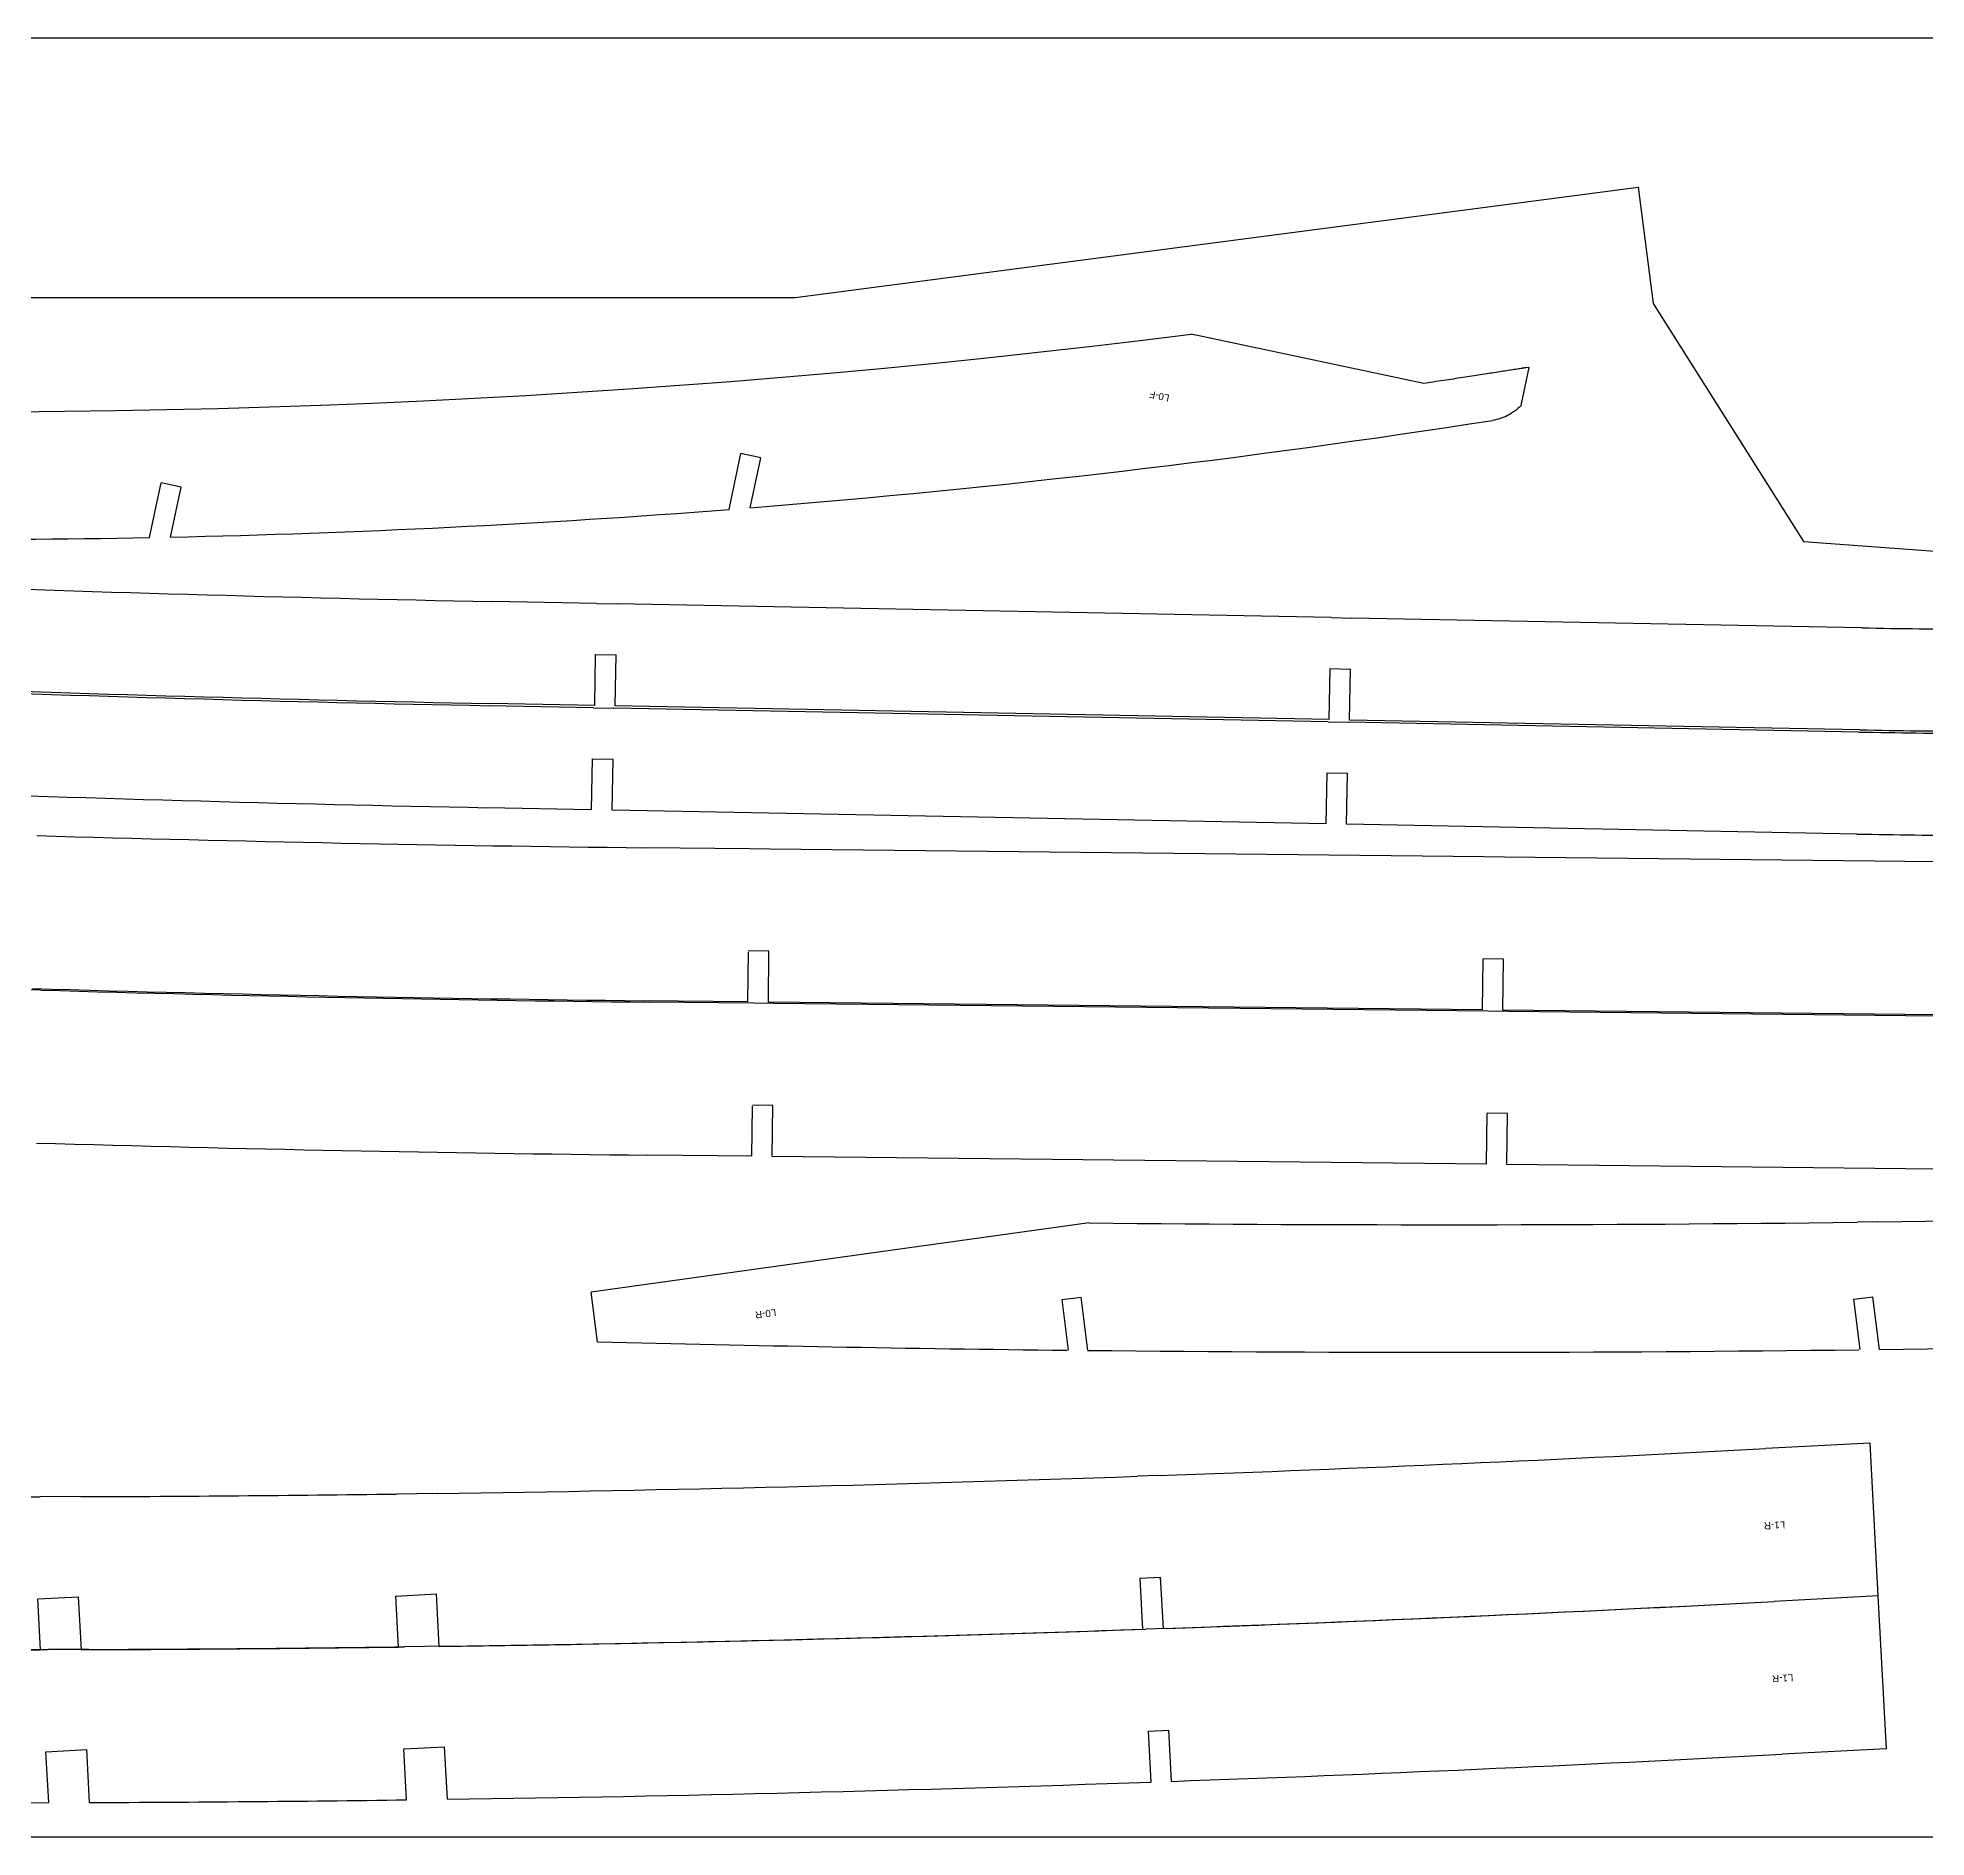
# Model space of a CAD drawing. Header units: millimetres. Extents: x -591 to -200, y 182 to 518.
# Drawn here: x -534.85 to -497.83, y 182.35 to 217.62 of the extents above; entities that cross this region are included whole.
import ezdxf

# ---------------------------------------------------------------- set-up
doc = ezdxf.new("R2010")
doc.units = ezdxf.units.MM
doc.header["$MEASUREMENT"] = 0
doc.layers.add('pic', color=7, linetype='Continuous')
doc.styles.get("Standard").update_dxf_attribs({"font": 'arial.ttf'})

msp = doc.modelspace()

# ---------------------------------------------------------------- linework, layer by layer
for p, q in [((-507.6764, 210.8463), (-512.2361, 211.8125)), ((-520.67, 209.3869), (-521.0613, 209.4699)), ((-520.8773, 208.4087), (-520.67, 209.3869)), ((-532.036, 208.8125), (-532.4273, 208.8954)), ((-532.2433, 207.8342), (-532.036, 208.8125)), ((-523.89, 206.5324), (-523.4901, 206.5248)), ((-509.4926, 206.2556), (-509.0927, 206.2479)), ((-523.9284, 204.5328), (-523.9092, 205.5326)), ((-523.9092, 205.5326), (-523.5093, 205.5249)), ((-509.5311, 204.256), (-509.5119, 205.2558)), ((-509.5119, 205.2558), (-509.1119, 205.2481)), ((-523.95, 204.4902), (-523.55, 204.4825)), ((-509.5526, 204.2134), (-509.1527, 204.2057)), ((-523.9884, 202.4906), (-523.9692, 203.4904)), ((-523.9692, 203.4904), (-523.5692, 203.4827)), ((-509.5911, 202.2137), (-509.5718, 203.2135)), ((-509.5718, 203.2135), (-509.1719, 203.2059)), ((-520.491, 201.7193), (-520.891, 201.7236)), ((-520.491, 201.7193), (-520.491, 201.7193)), ((-506.0919, 201.5625), (-506.4919, 201.5669)), ((-520.5128, 199.7194), (-520.9128, 199.7237)), ((-520.5237, 198.7194), (-520.5128, 199.7194)), ((-506.1137, 199.5626), (-506.5136, 199.567)), ((-506.1245, 198.5627), (-506.1137, 199.5626)), ((-534.7855, 198.9544), (-535.1836, 198.9659)), ((-520.4142, 198.6913), (-520.8142, 198.6956)), ((-520.4142, 198.6913), (-520.4142, 198.6913)), ((-506.015, 198.5345), (-506.415, 198.5389)), ((-520.436, 196.6914), (-520.8359, 196.6958)), ((-520.4469, 195.6915), (-520.436, 196.6914)), ((-506.0368, 196.5347), (-506.4368, 196.539)), ((-506.0477, 195.5347), (-506.0368, 196.5347)), ((-514.2377, 194.3906), (-523.9966, 193.0319)), ((-498.778, 194.4086), (-499.179, 194.4036)), ((-514.7629, 192.8888), (-514.3942, 192.9348)), ((-514.6389, 191.8965), (-514.7629, 192.8888)), ((-499.2442, 192.8975), (-498.8755, 192.9436)), ((-499.1202, 191.9052), (-499.2442, 192.8975)), ((-512.8876, 189.4368), (-513.2856, 189.4228)), ((-534.0007, 189.0236), (-534.7981, 189.021)), ((-527.018, 189.0863), (-527.815, 189.0754)), ((-513.2345, 187.4232), (-512.8351, 187.4445)), ((-513.1813, 186.4247), (-513.2345, 187.4232)), ((-534.8437, 187.0196), (-534.0448, 187.0622)), ((-534.7904, 186.0211), (-534.8437, 187.0196)), ((-527.8291, 187.0743), (-527.0303, 187.1169)), ((-527.7759, 186.0757), (-527.8291, 187.0743)), ((-512.7279, 186.4411), (-513.1259, 186.4271)), ((-533.8409, 186.0278), (-534.6384, 186.0253)), ((-526.8583, 186.0905), (-527.6552, 186.0797)), ((-513.0748, 184.4275), (-512.6753, 184.4488)), ((-513.0215, 183.4289), (-513.0748, 184.4275)), ((-534.6839, 184.0239), (-533.8851, 184.0665)), ((-534.6307, 183.0253), (-534.6839, 184.0239)), ((-527.6694, 184.0785), (-526.8706, 184.1211)), ((-527.6162, 183.0799), (-527.6694, 184.0785))]:
    msp.add_line(p, q)
at = {"color": 7, "linetype": 'Continuous', "lineweight": 25}
for p, q in [((-505.7699, 210.4131), (-505.6115, 211.1607)), ((-505.6115, 211.1607), (-505.6732, 211.1546)), ((-521.2931, 208.3759), (-521.0613, 209.4699)), ((-532.6539, 207.8259), (-532.4273, 208.8954)), ((-523.89, 206.5324), (-525.9341, 206.5718)), ((-509.4926, 206.2556), (-523.4901, 206.5248)), ((-499.0886, 206.0556), (-509.0927, 206.2479)), ((-523.5285, 204.5251), (-523.5093, 205.5249)), ((-509.1312, 204.2483), (-509.1119, 205.2481)), ((-523.95, 204.4902), (-525.994, 204.5295)), ((-523.9284, 204.5328), (-525.9725, 204.5721)), ((-509.5526, 204.2134), (-523.55, 204.4825)), ((-509.5311, 204.256), (-523.5285, 204.5251)), ((-499.1486, 204.0133), (-509.1527, 204.2057)), ((-499.1271, 204.056), (-509.1312, 204.2483)), ((-523.5885, 202.4829), (-523.5692, 203.4827)), ((-509.1911, 202.206), (-509.1719, 203.2059)), ((-523.9884, 202.4906), (-526.0325, 202.5299)), ((-509.5911, 202.2137), (-523.5885, 202.4829)), ((-499.187, 202.0137), (-509.1911, 202.206)), ((-520.891, 201.7236), (-522.9353, 201.7459)), ((-506.4919, 201.5669), (-520.491, 201.7193)), ((-496.0865, 201.4536), (-506.0919, 201.5625)), ((-520.9237, 198.7238), (-520.913, 199.7037)), ((-506.5245, 198.5671), (-506.5136, 199.567)), ((-520.9237, 198.7238), (-522.968, 198.7461)), ((-520.8142, 198.6956), (-522.8585, 198.7179)), ((-506.5245, 198.5671), (-520.5237, 198.7194)), ((-506.415, 198.5389), (-520.4142, 198.6913)), ((-496.1192, 198.4538), (-506.1245, 198.5627)), ((-496.0097, 198.4256), (-506.015, 198.5345)), ((-520.8468, 195.6958), (-520.8362, 196.6758)), ((-506.4477, 195.5391), (-506.4368, 196.539)), ((-520.8468, 195.6958), (-522.8912, 195.7181)), ((-506.4477, 195.5391), (-520.4469, 195.6915)), ((-496.0424, 195.4258), (-506.0477, 195.5347)), ((-523.8751, 192.0597), (-523.9966, 193.0319)), ((-514.2637, 191.8907), (-514.3942, 192.9348)), ((-498.7461, 191.9088), (-498.8755, 192.9436)), ((-498.9284, 190.0743), (-500.97, 189.9655)), ((-498.7687, 187.0786), (-498.9284, 190.0743)), ((-512.7814, 186.4387), (-512.8351, 187.4445)), ((-533.9894, 186.0236), (-534.0448, 187.0622)), ((-526.9753, 186.0866), (-527.0303, 187.1169)), ((-498.7687, 187.0786), (-500.8103, 186.9697)), ((-498.7687, 187.0786), (-500.8103, 186.9697)), ((-498.609, 184.0828), (-498.7687, 187.0786)), ((-512.6217, 183.443), (-512.6753, 184.4488)), ((-533.8297, 183.0278), (-533.8851, 184.0665)), ((-526.8156, 183.0908), (-526.8706, 184.1211)), ((-498.609, 184.0828), (-500.6505, 183.974))]:
    msp.add_line(p, q, dxfattribs=at)
for centre, radius, start, end in [((-536.3955, 402.7316), 192.4415, 258.034961, 277.212026), ((-536.3955, 402.7316), 194.9415, 274.565842, 278.873143), ((-536.3955, 402.7316), 194.9415, 271.220486, 274.443247), ((-536.3955, 402.7316), 194.9415, 268.099396, 271.099768), ((-513.0852, 874.8449), 668.3967, 267.8743658, 268.8985091), ((-495.3796, 398.9615), 192.9415, 268.898509, 269.56706), ((-513.0852, 874.8449), 670.3967, 267.8743658, 268.8985091), ((-513.1451, 872.8026), 668.3967, 267.8743658, 268.8985091), ((-495.4396, 396.9192), 192.9415, 268.898509, 269.56706), ((-495.3796, 398.9615), 194.9415, 268.898509, 269.56706), ((-513.1451, 872.8026), 670.3967, 267.8743658, 268.8985091), ((-515.6704, 869.103), 667.3967, 268.3521529, 269.3762962), ((-495.4396, 396.9192), 194.9415, 268.898509, 269.56706), ((-515.6704, 869.103), 670.3967, 268.3521529, 269.3762962), ((-515.5936, 866.075), 667.3967, 268.3521529, 269.3762962), ((-515.5936, 866.075), 670.3967, 268.3521529, 269.3762962), ((-507.2849, 862.2511), 667.8967, 270.7297886, 272.0182814), ((-507.2849, 862.2511), 667.8967, 269.403542, 270.6953872), ((-507.2849, 862.2511), 670.3967, 270.7297886, 272.0182814), ((-507.2849, 862.2511), 670.3967, 268.5819667, 269.3690416), ((-507.2849, 862.2511), 670.3967, 269.403542, 270.6953872), ((-536.5035, 856.4155), 667.3967, 272.027839, 273.0519824), ((-536.5035, 856.4155), 667.3967, 270.8143544, 271.9936472), ((-536.5035, 856.4155), 667.3967, 268.8721087, 270.1464076), ((-536.5035, 856.4155), 667.3967, 270.2148659, 270.7459282), ((-536.5035, 856.4155), 670.3967, 272.027839, 273.0519824), ((-536.3438, 853.4198), 667.3967, 272.027839, 273.0519824), ((-536.5035, 856.4155), 670.3967, 270.8143544, 271.9936472), ((-536.3438, 853.4198), 667.3967, 270.8143544, 271.9936472), ((-536.5035, 856.4155), 670.3967, 268.8721087, 270.1464076), ((-536.3438, 853.4198), 667.3967, 268.8721087, 270.1464076), ((-536.5035, 856.4155), 670.3967, 270.2148659, 270.7459282), ((-536.3438, 853.4198), 667.3967, 270.2148659, 270.7459282), ((-536.3438, 853.4198), 670.3967, 272.027839, 273.0519824), ((-536.3438, 853.4198), 670.3967, 270.8143544, 271.9936472), ((-536.3438, 853.4198), 670.3967, 268.8721087, 270.1464076), ((-536.3438, 853.4198), 670.3967, 270.2148659, 270.7459282)]:
    msp.add_arc(centre, radius, start, end, dxfattribs=at)
for points, knots in [([(-505.6732, 211.1546), (-505.6772, 211.154), (-505.6852, 211.1527), (-505.6978, 211.1507), (-505.7108, 211.1486), (-505.7243, 211.1465), (-505.7383, 211.1442), (-505.7527, 211.1419), (-505.7792, 211.1377), (-505.819, 211.1314), (-505.8918, 211.1199), (-505.9904, 211.1043), (-506.1189, 211.0841), (-506.2583, 211.0623), (-506.4069, 211.0391), (-506.5653, 211.0146), (-506.7322, 210.9889), (-506.9084, 210.9619), (-507.0937, 210.9337), (-507.2884, 210.9042), (-507.483, 210.875), (-507.6142, 210.8555), (-507.6764, 210.8463)], [0, 0, 0, 0, 0.0043105, 0.00868331, 0.01311859, 0.01761655, 0.02217731, 0.02680098, 0.03148745, 0.04706261, 0.06288381, 0.09395505, 0.12561408, 0.15693294, 0.18853073, 0.21978614, 0.25116091, 0.282181, 0.31336511, 0.34441829, 0.37549594, 0.40300184, 0.40300184, 0.40300184, 0.40300184]), ([(-505.7699, 210.4131), (-505.8459, 210.3339), (-505.9365, 210.2668), (-506.0344, 210.2172), (-506.1256, 210.1709), (-506.2253, 210.1388), (-506.3263, 210.123)], [0, 0, 0, 0, 0.008360969, 0.008360969, 0.008360969, 0.016137555, 0.016137555, 0.016137555, 0.016137555])]:
    msp.add_open_spline(points, degree=3, knots=knots, dxfattribs=at)
at = {"layer": 'pic', "color": 1}
for p, q in [((-519.9998, 212.5304), (-503.4751, 214.6908)), ((-503.4751, 214.6908), (-503.1776, 212.415)), ((-551.1959, 212.5304), (-519.9998, 212.5304)), ((-503.1776, 212.415), (-500.232, 207.7467)), ((-500.232, 207.7467), (-486.8652, 206.7582))]:
    msp.add_line(p, q, dxfattribs=at)
msp.add_lwpolyline([(-456.9697, 182.3472), (-591.4244, 182.3472), (-591.4244, 217.6228), (-456.9697, 217.6228)], dxfattribs=at)

# ---------------------------------------------------------------- texts
for s, rotation, p in [('L0-F', 168.03496, (-512.6525, 210.6223)), ('L0-R', 187.12423, (-520.3792, 192.7028)), ('L1-R', 183.05198, (-500.5965, 188.5396)), ('L1-R', 183.05198, (-500.4368, 185.5438))]:
    msp.add_text(s, height=0.1378, rotation=rotation).set_placement(p)

doc.saveas('drawing.dxf')
